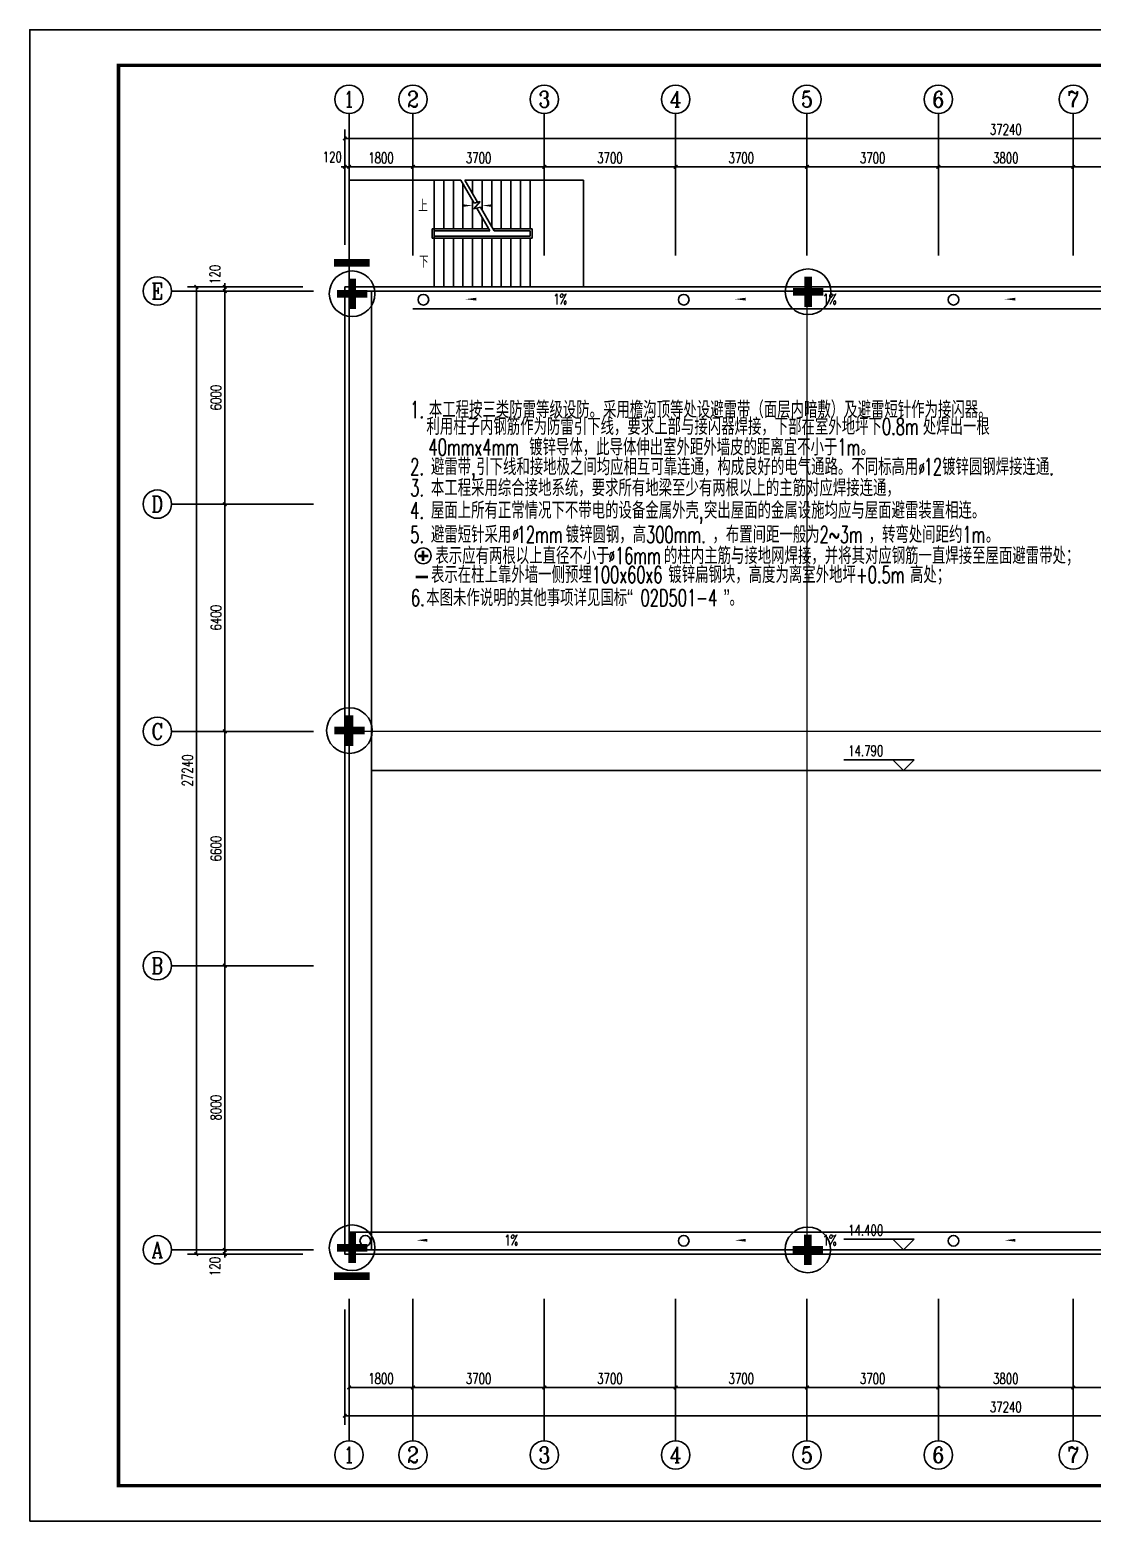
# Model space of a CAD drawing. Extents: x 343352 to 432452, y 769729 to 1078684.
# Drawn here: x 343352 to 373278, y 991835 to 1033835 of the extents above; entities that cross this region are included whole.
import ezdxf
from ezdxf.enums import TextEntityAlignment as Align

# ---------------------------------------------------------------- set-up
doc = ezdxf.new("R2010")
doc.units = 0
doc.header["$LTSCALE"] = 1000
doc.header["$MEASUREMENT"] = 0
for name, color, linetype in [('AXIS', 3, 'Continuous'), ('AXIS_TEXT', 7, 'Continuous'), ('DIM_ELEV', 3, 'Continuous'), ('DIM_SYMB', 3, 'Continuous'), ('PUB_TITLE', 4, 'Continuous'), ('STAIR', 2, 'Continuous'), ('TEL_TEXT', 7, 'Continuous'), ('WIRE-避雷', 4, 'Continuous'), ('防雷', 6, 'Lighting')]:
    doc.layers.add(name, color=color, linetype=linetype)
doc.styles.add('_TCH_AXIS', font='COMPLEX', dxfattribs={"bigfont": 'GBCBIG'})
doc.styles.add('_TCH_DIM', font='SIMPLEX', dxfattribs={"bigfont": 'GBCBIG'})
doc.styles.add('_TCH_DIM_T3', font='SIMPLEX', dxfattribs={"width": 0.705882, "bigfont": 'GBCBIG'})
doc.styles.add('COMPLEX', font='COMPLEX')
doc.styles.add('hztxt', font='SIMPLEX', dxfattribs={"width": 0.8, "height": 3.5, "bigfont": 'HZTXT'})
doc.styles.add('TG_LINETYPE', font='SIMPLEX', dxfattribs={"width": 0.8, "height": 3, "bigfont": 'HZTXT'})
doc.linetypes.add('Lighting', pattern='A,1,[136,sr.shx,S=0.1,R=0,X=-0.5,Y=0],0', length=1)
doc.linetypes.add('TG_EL', pattern='A,2,-0.78,["EL",TG_LINETYPE,S=0.1,R=0,X=-0.58,Y=-0.15],0', length=2.78)
doc.dimstyles.new('_TCH_ARCH&&100', dxfattribs={"dimtxt": 297.5, "dimasz": 100, "dimexe": 250, "dimexo": 300, "dimgap": 100, "dimtad": 1, "dimdec": 0, "dimzin": 0, "dimdsep": 46, "dimtxsty": '_TCH_DIM_T3', "dimblk": 'ARCHTICK', "dimcen": 0.09, "dimclrt": 7, "dimazin": 2, "dimtfac": 1, "dimtdec": 0, "dimtix": 1, "dimtmove": 2, "dimatfit": 3, "dimfxl": 0, "dimtolj": 1, "dimtzin": 0, "dimarcsym": 0})

# ---------------------------------------------------------------- blocks, each defined once
blk = doc.blocks.new('A$C66C73A9E')
at = {"layer": '防雷', "const_width": 100}
for points in [[(300, 500), (300, 100)], [(100, 300), (500, 300)]]:
    blk.add_lwpolyline(points, dxfattribs=at)
at = {"layer": '防雷', "linetype": 'Continuous'}
blk.add_circle((300, 300), 300, dxfattribs=at)
blk = doc.blocks.new('_ArchTick')
at = {"color": 0, "linetype": 'ByBlock', "const_width": 0.4}
blk.add_lwpolyline([(-0.5, -0.5), (0.5, 0.5)], dxfattribs=at)
blk = doc.blocks.new('*D102')
at = {"layer": 'AXIS', "color": 0, "lineweight": -2}
for p, q in [((351044, 999478), (348594, 999478)), ((351044, 999358), (348594, 999358)), ((348844, 999478), (348844, 999578)), ((348844, 999358), (348844, 999478)), ((348844, 999358), (348844, 999258))]:
    blk.add_line(p, q, dxfattribs=at)
at = {"layer": 'Defpoints', "color": 0}
for p in [(348844, 999478), (351344, 999478), (351344, 999358)]:
    blk.add_point(p, dxfattribs=at)
at = {"layer": 'AXIS', "color": 0, "lineweight": -2, "xscale": 100, "yscale": 100, "zscale": 100}
for p, rotation in [((348844, 999478), 270), ((348844, 999358), 90)]:
    blk.add_blockref('_ArchTick', p, dxfattribs=dict(at, rotation=rotation))
at = {"layer": 'AXIS', "color": 7, "insert": (348569, 999008), "char_height": 297.5, "attachment_point": 5, "rotation": 90, "style": '_TCH_DIM_T3'}
blk.add_mtext('\\A1;120', dxfattribs=at)
blk = doc.blocks.new('*D103')
at = {"layer": 'AXIS', "color": 0, "lineweight": -2}
for p, q in [((351044, 1007478), (348594, 1007478)), ((348844, 999478), (348844, 1007478)), ((351044, 999478), (348594, 999478))]:
    blk.add_line(p, q, dxfattribs=at)
at = {"layer": 'Defpoints', "color": 0}
for p in [(348844, 1007478), (351344, 1007478), (351344, 999478)]:
    blk.add_point(p, dxfattribs=at)
at = {"layer": 'AXIS', "color": 0, "lineweight": -2, "xscale": 100, "yscale": 100, "zscale": 100}
for p, rotation in [((348844, 1007478), 90), ((348844, 999478), 270)]:
    blk.add_blockref('_ArchTick', p, dxfattribs=dict(at, rotation=rotation))
at = {"layer": 'AXIS', "color": 7, "insert": (348596, 1003478), "char_height": 297.5, "attachment_point": 5, "rotation": 90, "style": '_TCH_DIM_T3'}
blk.add_mtext('\\A1;8000', dxfattribs=at)
blk = doc.blocks.new('*D104')
at = {"layer": 'AXIS', "color": 0, "lineweight": -2}
for p, q in [((351044, 1014078), (348594, 1014078)), ((348844, 1007478), (348844, 1014078)), ((351044, 1007478), (348594, 1007478))]:
    blk.add_line(p, q, dxfattribs=at)
at = {"layer": 'Defpoints', "color": 0}
for p in [(348844, 1014078), (351344, 1014078), (351344, 1007478)]:
    blk.add_point(p, dxfattribs=at)
at = {"layer": 'AXIS', "color": 0, "lineweight": -2, "xscale": 100, "yscale": 100, "zscale": 100}
for p, rotation in [((348844, 1014078), 90), ((348844, 1007478), 270)]:
    blk.add_blockref('_ArchTick', p, dxfattribs=dict(at, rotation=rotation))
at = {"layer": 'AXIS', "color": 7, "insert": (348596, 1010778), "char_height": 297.5, "attachment_point": 5, "rotation": 90, "style": '_TCH_DIM_T3'}
blk.add_mtext('\\A1;6600', dxfattribs=at)
blk = doc.blocks.new('*D105')
at = {"layer": 'AXIS', "color": 0, "lineweight": -2}
for p, q in [((351044, 1020478), (348594, 1020478)), ((348844, 1014078), (348844, 1020478)), ((351044, 1014078), (348594, 1014078))]:
    blk.add_line(p, q, dxfattribs=at)
at = {"layer": 'Defpoints', "color": 0}
for p in [(348844, 1020478), (351344, 1020478), (351344, 1014078)]:
    blk.add_point(p, dxfattribs=at)
at = {"layer": 'AXIS', "color": 0, "lineweight": -2, "xscale": 100, "yscale": 100, "zscale": 100}
for p, rotation in [((348844, 1020478), 90), ((348844, 1014078), 270)]:
    blk.add_blockref('_ArchTick', p, dxfattribs=dict(at, rotation=rotation))
at = {"layer": 'AXIS', "color": 7, "insert": (348596, 1017278), "char_height": 297.5, "attachment_point": 5, "rotation": 90, "style": '_TCH_DIM_T3'}
blk.add_mtext('\\A1;6400', dxfattribs=at)
blk = doc.blocks.new('*D106')
at = {"layer": 'AXIS', "color": 0, "lineweight": -2}
for p, q in [((351044, 1026478), (348594, 1026478)), ((348844, 1020478), (348844, 1026478)), ((351044, 1020478), (348594, 1020478))]:
    blk.add_line(p, q, dxfattribs=at)
at = {"layer": 'Defpoints', "color": 0}
for p in [(348844, 1026478), (351344, 1026478), (351344, 1020478)]:
    blk.add_point(p, dxfattribs=at)
at = {"layer": 'AXIS', "color": 0, "lineweight": -2, "xscale": 100, "yscale": 100, "zscale": 100}
for p, rotation in [((348844, 1026478), 90), ((348844, 1020478), 270)]:
    blk.add_blockref('_ArchTick', p, dxfattribs=dict(at, rotation=rotation))
at = {"layer": 'AXIS', "color": 7, "insert": (348596, 1023478), "char_height": 297.5, "attachment_point": 5, "rotation": 90, "style": '_TCH_DIM_T3'}
blk.add_mtext('\\A1;6000', dxfattribs=at)
blk = doc.blocks.new('*D107')
at = {"layer": 'AXIS', "color": 0, "lineweight": -2}
for p, q in [((351044, 1026598), (348594, 1026598)), ((348844, 1026598), (348844, 1026698)), ((348844, 1026478), (348844, 1026598)), ((351044, 1026478), (348594, 1026478)), ((348844, 1026478), (348844, 1026378))]:
    blk.add_line(p, q, dxfattribs=at)
at = {"layer": 'Defpoints', "color": 0}
for p in [(348844, 1026598), (351344, 1026598), (351344, 1026478)]:
    blk.add_point(p, dxfattribs=at)
at = {"layer": 'AXIS', "color": 0, "lineweight": -2, "xscale": 100, "yscale": 100, "zscale": 100}
for p, rotation in [((348844, 1026598), 270), ((348844, 1026478), 90)]:
    blk.add_blockref('_ArchTick', p, dxfattribs=dict(at, rotation=rotation))
at = {"layer": 'AXIS', "color": 7, "insert": (348569, 1026948), "char_height": 297.5, "attachment_point": 5, "rotation": 90, "style": '_TCH_DIM_T3'}
blk.add_mtext('\\A1;120', dxfattribs=at)
blk = doc.blocks.new('*D108')
at = {"layer": 'AXIS', "color": 0, "lineweight": -2}
for p, q in [((351044, 1026598), (347794, 1026598)), ((348044, 999358), (348044, 1026598)), ((351044, 999358), (347794, 999358))]:
    blk.add_line(p, q, dxfattribs=at)
at = {"layer": 'Defpoints', "color": 0}
for p in [(348044, 1026598), (351344, 1026598), (351344, 999358)]:
    blk.add_point(p, dxfattribs=at)
at = {"layer": 'AXIS', "color": 0, "lineweight": -2, "xscale": 100, "yscale": 100, "zscale": 100}
for p, rotation in [((348044, 1026598), 90), ((348044, 999358), 270)]:
    blk.add_blockref('_ArchTick', p, dxfattribs=dict(at, rotation=rotation))
at = {"layer": 'AXIS', "color": 7, "insert": (347796, 1012978), "char_height": 297.5, "attachment_point": 5, "rotation": 90, "style": '_TCH_DIM_T3'}
blk.add_mtext('\\A1;27240', dxfattribs=at)
blk = doc.blocks.new('*D109')
at = {"layer": 'AXIS', "color": 0, "lineweight": -2}
for p, q in [((352224, 1029978), (352124, 1029978)), ((352224, 1027778), (352224, 1030228)), ((352224, 1029978), (352344, 1029978)), ((352344, 1027778), (352344, 1030228)), ((352344, 1029978), (352444, 1029978))]:
    blk.add_line(p, q, dxfattribs=at)
at = {"layer": 'Defpoints', "color": 0}
for p in [(352344, 1029978), (352224, 1027478), (352344, 1027478)]:
    blk.add_point(p, dxfattribs=at)
at = {"layer": 'AXIS', "color": 0, "lineweight": -2, "xscale": 100, "yscale": 100, "zscale": 100}
blk.add_blockref('_ArchTick', (352224, 1029978), dxfattribs=at)
at = {"layer": 'AXIS', "color": 0, "lineweight": -2, "xscale": 100, "yscale": 100, "zscale": 100, "rotation": 180}
blk.add_blockref('_ArchTick', (352344, 1029978), dxfattribs=at)
at = {"layer": 'AXIS', "color": 7, "insert": (351874, 1030253), "char_height": 297.5, "attachment_point": 5, "style": '_TCH_DIM_T3'}
blk.add_mtext('\\A1;120', dxfattribs=at)
blk = doc.blocks.new('*D110')
at = {"layer": 'AXIS', "color": 0, "lineweight": -2}
for p, q in [((352344, 1027778), (352344, 1030228)), ((352344, 1029978), (354144, 1029978)), ((354144, 1027778), (354144, 1030228))]:
    blk.add_line(p, q, dxfattribs=at)
at = {"layer": 'Defpoints', "color": 0}
for p in [(354144, 1029978), (352344, 1027478), (354144, 1027478)]:
    blk.add_point(p, dxfattribs=at)
at = {"layer": 'AXIS', "color": 0, "lineweight": -2, "xscale": 100, "yscale": 100, "zscale": 100, "rotation": 180}
blk.add_blockref('_ArchTick', (352344, 1029978), dxfattribs=at)
at = {"layer": 'AXIS', "color": 0, "lineweight": -2, "xscale": 100, "yscale": 100, "zscale": 100}
blk.add_blockref('_ArchTick', (354144, 1029978), dxfattribs=at)
at = {"layer": 'AXIS', "color": 7, "insert": (353244, 1030227), "char_height": 297.5, "attachment_point": 5, "style": '_TCH_DIM_T3'}
blk.add_mtext('\\A1;1800', dxfattribs=at)
blk = doc.blocks.new('*D111')
at = {"layer": 'AXIS', "color": 0, "lineweight": -2}
for p, q in [((354144, 1027778), (354144, 1030228)), ((354144, 1029978), (357844, 1029978)), ((357844, 1027778), (357844, 1030228))]:
    blk.add_line(p, q, dxfattribs=at)
at = {"layer": 'Defpoints', "color": 0}
for p in [(357844, 1029978), (354144, 1027478), (357844, 1027478)]:
    blk.add_point(p, dxfattribs=at)
at = {"layer": 'AXIS', "color": 0, "lineweight": -2, "xscale": 100, "yscale": 100, "zscale": 100, "rotation": 180}
blk.add_blockref('_ArchTick', (354144, 1029978), dxfattribs=at)
at = {"layer": 'AXIS', "color": 0, "lineweight": -2, "xscale": 100, "yscale": 100, "zscale": 100}
blk.add_blockref('_ArchTick', (357844, 1029978), dxfattribs=at)
at = {"layer": 'AXIS', "color": 7, "insert": (355994, 1030227), "char_height": 297.5, "attachment_point": 5, "style": '_TCH_DIM_T3'}
blk.add_mtext('\\A1;3700', dxfattribs=at)
blk = doc.blocks.new('*D112')
at = {"layer": 'AXIS', "color": 0, "lineweight": -2}
for p, q in [((357844, 1027778), (357844, 1030228)), ((357844, 1029978), (361544, 1029978)), ((361544, 1027778), (361544, 1030228))]:
    blk.add_line(p, q, dxfattribs=at)
at = {"layer": 'Defpoints', "color": 0}
for p in [(361544, 1029978), (357844, 1027478), (361544, 1027478)]:
    blk.add_point(p, dxfattribs=at)
at = {"layer": 'AXIS', "color": 0, "lineweight": -2, "xscale": 100, "yscale": 100, "zscale": 100, "rotation": 180}
blk.add_blockref('_ArchTick', (357844, 1029978), dxfattribs=at)
at = {"layer": 'AXIS', "color": 0, "lineweight": -2, "xscale": 100, "yscale": 100, "zscale": 100}
blk.add_blockref('_ArchTick', (361544, 1029978), dxfattribs=at)
at = {"layer": 'AXIS', "color": 7, "insert": (359694, 1030227), "char_height": 297.5, "attachment_point": 5, "style": '_TCH_DIM_T3'}
blk.add_mtext('\\A1;3700', dxfattribs=at)
blk = doc.blocks.new('*D113')
at = {"layer": 'AXIS', "color": 0, "lineweight": -2}
for p, q in [((361544, 1027778), (361544, 1030228)), ((361544, 1029978), (365244, 1029978)), ((365244, 1027778), (365244, 1030228))]:
    blk.add_line(p, q, dxfattribs=at)
at = {"layer": 'Defpoints', "color": 0}
for p in [(365244, 1029978), (361544, 1027478), (365244, 1027478)]:
    blk.add_point(p, dxfattribs=at)
at = {"layer": 'AXIS', "color": 0, "lineweight": -2, "xscale": 100, "yscale": 100, "zscale": 100, "rotation": 180}
blk.add_blockref('_ArchTick', (361544, 1029978), dxfattribs=at)
at = {"layer": 'AXIS', "color": 0, "lineweight": -2, "xscale": 100, "yscale": 100, "zscale": 100}
blk.add_blockref('_ArchTick', (365244, 1029978), dxfattribs=at)
at = {"layer": 'AXIS', "color": 7, "insert": (363394, 1030227), "char_height": 297.5, "attachment_point": 5, "style": '_TCH_DIM_T3'}
blk.add_mtext('\\A1;3700', dxfattribs=at)
blk = doc.blocks.new('*D114')
at = {"layer": 'AXIS', "color": 0, "lineweight": -2}
for p, q in [((365244, 1027778), (365244, 1030228)), ((365244, 1029978), (368944, 1029978)), ((368944, 1027778), (368944, 1030228))]:
    blk.add_line(p, q, dxfattribs=at)
at = {"layer": 'Defpoints', "color": 0}
for p in [(368944, 1029978), (365244, 1027478), (368944, 1027478)]:
    blk.add_point(p, dxfattribs=at)
at = {"layer": 'AXIS', "color": 0, "lineweight": -2, "xscale": 100, "yscale": 100, "zscale": 100, "rotation": 180}
blk.add_blockref('_ArchTick', (365244, 1029978), dxfattribs=at)
at = {"layer": 'AXIS', "color": 0, "lineweight": -2, "xscale": 100, "yscale": 100, "zscale": 100}
blk.add_blockref('_ArchTick', (368944, 1029978), dxfattribs=at)
at = {"layer": 'AXIS', "color": 7, "insert": (367094, 1030227), "char_height": 297.5, "attachment_point": 5, "style": '_TCH_DIM_T3'}
blk.add_mtext('\\A1;3700', dxfattribs=at)
blk = doc.blocks.new('*D115')
at = {"layer": 'AXIS', "color": 0, "lineweight": -2}
for p, q in [((368944, 1027778), (368944, 1030228)), ((368944, 1029978), (372744, 1029978)), ((372744, 1027778), (372744, 1030228))]:
    blk.add_line(p, q, dxfattribs=at)
at = {"layer": 'Defpoints', "color": 0}
for p in [(372744, 1029978), (368944, 1027478), (372744, 1027478)]:
    blk.add_point(p, dxfattribs=at)
at = {"layer": 'AXIS', "color": 0, "lineweight": -2, "xscale": 100, "yscale": 100, "zscale": 100, "rotation": 180}
blk.add_blockref('_ArchTick', (368944, 1029978), dxfattribs=at)
at = {"layer": 'AXIS', "color": 0, "lineweight": -2, "xscale": 100, "yscale": 100, "zscale": 100}
blk.add_blockref('_ArchTick', (372744, 1029978), dxfattribs=at)
at = {"layer": 'AXIS', "color": 7, "insert": (370844, 1030227), "char_height": 297.5, "attachment_point": 5, "style": '_TCH_DIM_T3'}
blk.add_mtext('\\A1;3800', dxfattribs=at)
blk = doc.blocks.new('*D116')
at = {"layer": 'AXIS', "color": 0, "lineweight": -2}
for p, q in [((372744, 1027778), (372744, 1030228)), ((372744, 1029978), (376444, 1029978)), ((376444, 1027778), (376444, 1030228))]:
    blk.add_line(p, q, dxfattribs=at)
at = {"layer": 'Defpoints', "color": 0}
for p in [(376444, 1029978), (372744, 1027478), (376444, 1027478)]:
    blk.add_point(p, dxfattribs=at)
at = {"layer": 'AXIS', "color": 0, "lineweight": -2, "xscale": 100, "yscale": 100, "zscale": 100, "rotation": 180}
blk.add_blockref('_ArchTick', (372744, 1029978), dxfattribs=at)
at = {"layer": 'AXIS', "color": 0, "lineweight": -2, "xscale": 100, "yscale": 100, "zscale": 100}
blk.add_blockref('_ArchTick', (376444, 1029978), dxfattribs=at)
at = {"layer": 'AXIS', "color": 7, "insert": (374594, 1030227), "char_height": 297.5, "attachment_point": 5, "style": '_TCH_DIM_T3'}
blk.add_mtext('\\A1;3700', dxfattribs=at)
blk = doc.blocks.new('*D122')
at = {"layer": 'AXIS', "color": 0, "lineweight": -2}
for p, q in [((352224, 1027778), (352224, 1031028)), ((352224, 1030778), (389464, 1030778)), ((389464, 1027778), (389464, 1031028))]:
    blk.add_line(p, q, dxfattribs=at)
at = {"layer": 'Defpoints', "color": 0}
for p in [(389464, 1030778), (352224, 1027478), (389464, 1027478)]:
    blk.add_point(p, dxfattribs=at)
at = {"layer": 'AXIS', "color": 0, "lineweight": -2, "xscale": 100, "yscale": 100, "zscale": 100, "rotation": 180}
blk.add_blockref('_ArchTick', (352224, 1030778), dxfattribs=at)
at = {"layer": 'AXIS', "color": 0, "lineweight": -2, "xscale": 100, "yscale": 100, "zscale": 100}
blk.add_blockref('_ArchTick', (389464, 1030778), dxfattribs=at)
at = {"layer": 'AXIS', "color": 7, "insert": (370844, 1031027), "char_height": 297.5, "attachment_point": 5, "style": '_TCH_DIM_T3'}
blk.add_mtext('\\A1;37240', dxfattribs=at)
blk = doc.blocks.new('*D123')
at = {"layer": 'AXIS', "color": 0, "lineweight": -2}
for p, q in [((352344, 997801), (352344, 995351)), ((354144, 997801), (354144, 995351)), ((352344, 995601), (354144, 995601))]:
    blk.add_line(p, q, dxfattribs=at)
at = {"layer": 'Defpoints', "color": 0}
for p in [(352344, 998101), (354144, 998101), (354144, 995601)]:
    blk.add_point(p, dxfattribs=at)
at = {"layer": 'AXIS', "color": 0, "lineweight": -2, "xscale": 100, "yscale": 100, "zscale": 100, "rotation": 180}
blk.add_blockref('_ArchTick', (352344, 995601), dxfattribs=at)
at = {"layer": 'AXIS', "color": 0, "lineweight": -2, "xscale": 100, "yscale": 100, "zscale": 100}
blk.add_blockref('_ArchTick', (354144, 995601), dxfattribs=at)
at = {"layer": 'AXIS', "color": 7, "insert": (353244, 995850), "char_height": 297.5, "attachment_point": 5, "style": '_TCH_DIM_T3'}
blk.add_mtext('\\A1;1800', dxfattribs=at)
blk = doc.blocks.new('*D124')
at = {"layer": 'AXIS', "color": 0, "lineweight": -2}
for p, q in [((354144, 997801), (354144, 995351)), ((357844, 997801), (357844, 995351)), ((354144, 995601), (357844, 995601))]:
    blk.add_line(p, q, dxfattribs=at)
at = {"layer": 'Defpoints', "color": 0}
for p in [(354144, 998101), (357844, 998101), (357844, 995601)]:
    blk.add_point(p, dxfattribs=at)
at = {"layer": 'AXIS', "color": 0, "lineweight": -2, "xscale": 100, "yscale": 100, "zscale": 100, "rotation": 180}
blk.add_blockref('_ArchTick', (354144, 995601), dxfattribs=at)
at = {"layer": 'AXIS', "color": 0, "lineweight": -2, "xscale": 100, "yscale": 100, "zscale": 100}
blk.add_blockref('_ArchTick', (357844, 995601), dxfattribs=at)
at = {"layer": 'AXIS', "color": 7, "insert": (355994, 995850), "char_height": 297.5, "attachment_point": 5, "style": '_TCH_DIM_T3'}
blk.add_mtext('\\A1;3700', dxfattribs=at)
blk = doc.blocks.new('*D125')
at = {"layer": 'AXIS', "color": 0, "lineweight": -2}
for p, q in [((357844, 997801), (357844, 995351)), ((361544, 997801), (361544, 995351)), ((357844, 995601), (361544, 995601))]:
    blk.add_line(p, q, dxfattribs=at)
at = {"layer": 'Defpoints', "color": 0}
for p in [(357844, 998101), (361544, 998101), (361544, 995601)]:
    blk.add_point(p, dxfattribs=at)
at = {"layer": 'AXIS', "color": 0, "lineweight": -2, "xscale": 100, "yscale": 100, "zscale": 100, "rotation": 180}
blk.add_blockref('_ArchTick', (357844, 995601), dxfattribs=at)
at = {"layer": 'AXIS', "color": 0, "lineweight": -2, "xscale": 100, "yscale": 100, "zscale": 100}
blk.add_blockref('_ArchTick', (361544, 995601), dxfattribs=at)
at = {"layer": 'AXIS', "color": 7, "insert": (359694, 995850), "char_height": 297.5, "attachment_point": 5, "style": '_TCH_DIM_T3'}
blk.add_mtext('\\A1;3700', dxfattribs=at)
blk = doc.blocks.new('*D126')
at = {"layer": 'AXIS', "color": 0, "lineweight": -2}
for p, q in [((361544, 997801), (361544, 995351)), ((365244, 997801), (365244, 995351)), ((361544, 995601), (365244, 995601))]:
    blk.add_line(p, q, dxfattribs=at)
at = {"layer": 'Defpoints', "color": 0}
for p in [(361544, 998101), (365244, 998101), (365244, 995601)]:
    blk.add_point(p, dxfattribs=at)
at = {"layer": 'AXIS', "color": 0, "lineweight": -2, "xscale": 100, "yscale": 100, "zscale": 100, "rotation": 180}
blk.add_blockref('_ArchTick', (361544, 995601), dxfattribs=at)
at = {"layer": 'AXIS', "color": 0, "lineweight": -2, "xscale": 100, "yscale": 100, "zscale": 100}
blk.add_blockref('_ArchTick', (365244, 995601), dxfattribs=at)
at = {"layer": 'AXIS', "color": 7, "insert": (363394, 995850), "char_height": 297.5, "attachment_point": 5, "style": '_TCH_DIM_T3'}
blk.add_mtext('\\A1;3700', dxfattribs=at)
blk = doc.blocks.new('*D127')
at = {"layer": 'AXIS', "color": 0, "lineweight": -2}
for p, q in [((365244, 997801), (365244, 995351)), ((368944, 997801), (368944, 995351)), ((365244, 995601), (368944, 995601))]:
    blk.add_line(p, q, dxfattribs=at)
at = {"layer": 'Defpoints', "color": 0}
for p in [(365244, 998101), (368944, 998101), (368944, 995601)]:
    blk.add_point(p, dxfattribs=at)
at = {"layer": 'AXIS', "color": 0, "lineweight": -2, "xscale": 100, "yscale": 100, "zscale": 100, "rotation": 180}
blk.add_blockref('_ArchTick', (365244, 995601), dxfattribs=at)
at = {"layer": 'AXIS', "color": 0, "lineweight": -2, "xscale": 100, "yscale": 100, "zscale": 100}
blk.add_blockref('_ArchTick', (368944, 995601), dxfattribs=at)
at = {"layer": 'AXIS', "color": 7, "insert": (367094, 995850), "char_height": 297.5, "attachment_point": 5, "style": '_TCH_DIM_T3'}
blk.add_mtext('\\A1;3700', dxfattribs=at)
blk = doc.blocks.new('*D128')
at = {"layer": 'AXIS', "color": 0, "lineweight": -2}
for p, q in [((368944, 997801), (368944, 995351)), ((372744, 997801), (372744, 995351)), ((368944, 995601), (372744, 995601))]:
    blk.add_line(p, q, dxfattribs=at)
at = {"layer": 'Defpoints', "color": 0}
for p in [(368944, 998101), (372744, 998101), (372744, 995601)]:
    blk.add_point(p, dxfattribs=at)
at = {"layer": 'AXIS', "color": 0, "lineweight": -2, "xscale": 100, "yscale": 100, "zscale": 100, "rotation": 180}
blk.add_blockref('_ArchTick', (368944, 995601), dxfattribs=at)
at = {"layer": 'AXIS', "color": 0, "lineweight": -2, "xscale": 100, "yscale": 100, "zscale": 100}
blk.add_blockref('_ArchTick', (372744, 995601), dxfattribs=at)
at = {"layer": 'AXIS', "color": 7, "insert": (370844, 995850), "char_height": 297.5, "attachment_point": 5, "style": '_TCH_DIM_T3'}
blk.add_mtext('\\A1;3800', dxfattribs=at)
blk = doc.blocks.new('*D129')
at = {"layer": 'AXIS', "color": 0, "lineweight": -2}
for p, q in [((372744, 997801), (372744, 995351)), ((376444, 997801), (376444, 995351)), ((372744, 995601), (376444, 995601))]:
    blk.add_line(p, q, dxfattribs=at)
at = {"layer": 'Defpoints', "color": 0}
for p in [(372744, 998101), (376444, 998101), (376444, 995601)]:
    blk.add_point(p, dxfattribs=at)
at = {"layer": 'AXIS', "color": 0, "lineweight": -2, "xscale": 100, "yscale": 100, "zscale": 100, "rotation": 180}
blk.add_blockref('_ArchTick', (372744, 995601), dxfattribs=at)
at = {"layer": 'AXIS', "color": 0, "lineweight": -2, "xscale": 100, "yscale": 100, "zscale": 100}
blk.add_blockref('_ArchTick', (376444, 995601), dxfattribs=at)
at = {"layer": 'AXIS', "color": 7, "insert": (374594, 995850), "char_height": 297.5, "attachment_point": 5, "style": '_TCH_DIM_T3'}
blk.add_mtext('\\A1;3700', dxfattribs=at)
blk = doc.blocks.new('*D135')
at = {"layer": 'AXIS', "color": 0, "lineweight": -2}
for p, q in [((352224, 997801), (352224, 994551)), ((389464, 997801), (389464, 994551)), ((352224, 994801), (389464, 994801))]:
    blk.add_line(p, q, dxfattribs=at)
at = {"layer": 'Defpoints', "color": 0}
for p in [(352224, 998101), (389464, 998101), (389464, 994801)]:
    blk.add_point(p, dxfattribs=at)
at = {"layer": 'AXIS', "color": 0, "lineweight": -2, "xscale": 100, "yscale": 100, "zscale": 100, "rotation": 180}
blk.add_blockref('_ArchTick', (352224, 994801), dxfattribs=at)
at = {"layer": 'AXIS', "color": 0, "lineweight": -2, "xscale": 100, "yscale": 100, "zscale": 100}
blk.add_blockref('_ArchTick', (389464, 994801), dxfattribs=at)
at = {"layer": 'AXIS', "color": 7, "insert": (370844, 995050), "char_height": 297.5, "attachment_point": 5, "style": '_TCH_DIM_T3'}
blk.add_mtext('\\A1;37240', dxfattribs=at)
blk = doc.blocks.new('_AXISO')
blk.add_circle((0, 0), 0.5)
at = {"layer": 'AXIS_TEXT', "style": 'COMPLEX', "width": 1.041667}
blk.add_attdef('A', text='', height=0.56, dxfattribs=at).set_placement((-0.25, -0.28), (0.25, -0.28), align=Align.FIT)

msp = doc.modelspace()

# ---------------------------------------------------------------- linework, layer by layer
for p, q in [((357614.3, 1026598.3), (359114.3, 1026598.3)), ((352977, 1026478.3), (352977, 999478.3)), ((354144.3, 1026478.3), (389344.3, 1026478.3)), ((354144.3, 1025978.3), (389344.3, 1025978.3)), ((352977, 1012978.3), (380024.3, 1012978.3)), ((352344.3, 999978.3), (381824.3, 999978.3))]:
    msp.add_line(p, q)
for points in [[(352344.3, 1026598.3), (352344.3, 1029598.3), (354744.3, 1029598.3), (354744.3, 1026598.3)], [(352224.3, 1026598.3), (389464.3, 1026598.3), (389464.3, 999358.3), (352224.3, 999358.3)], [(352344.3, 1026478.3), (389344.3, 1026478.3), (389344.3, 999478.3), (352344.3, 999478.3)]]:
    msp.add_lwpolyline(points, close=True)
msp.add_lwpolyline([(352344.3, 1026478.3), (352344.3, 1007358.3)])
for centre in [(354437.8, 1026234.3), (361772.5, 1026234.3), (369371.3, 1026234.3), (352802.3, 999730.7), (361772.5, 999730.7), (369371.3, 999730.7)]:
    msp.add_circle(centre, 150)
at = {"layer": 'AXIS'}
for p, q in [((352344.3, 1027478.3), (352344.3, 1031478.3)), ((354144.3, 1027478.3), (354144.3, 1031478.3)), ((357844.3, 1027478.3), (357844.3, 1031478.3)), ((361544.3, 1027478.3), (361544.3, 1031478.3)), ((365244.3, 1027478.3), (365244.3, 1031478.3)), ((368944.3, 1027478.3), (368944.3, 1031478.3)), ((372744.3, 1027478.3), (372744.3, 1031478.3)), ((351344.3, 1026478.3), (347344.3, 1026478.3)), ((351344.3, 1020478.3), (347344.3, 1020478.3)), ((351344.3, 1014078.3), (347344.3, 1014078.3)), ((351344.3, 1007478.3), (347344.3, 1007478.3)), ((351344.3, 999478.3), (347344.3, 999478.3)), ((352344.3, 998100.8), (352344.3, 994100.8)), ((354144.3, 998100.8), (354144.3, 994100.8)), ((357844.3, 998100.8), (357844.3, 994100.8)), ((361544.3, 998100.8), (361544.3, 994100.8)), ((365244.3, 998100.8), (365244.3, 994100.8)), ((368944.3, 998100.8), (368944.3, 994100.8)), ((372744.3, 998100.8), (372744.3, 994100.8))]:
    msp.add_line(p, q, dxfattribs=at)
at = {"layer": 'DIM_ELEV'}
for p, q in [((368262.5, 1013278.3), (366283.5, 1013278.3)), ((367962.5, 1012978.3), (367662.5, 1013278.3)), ((367962.5, 1012978.3), (368262.5, 1013278.3)), ((369462.5, 1012978.3), (367662.5, 1012978.3)), ((368262.5, 999778.3), (366283.5, 999778.3)), ((367962.5, 999478.3), (367662.5, 999778.3)), ((367962.5, 999478.3), (368262.5, 999778.3)), ((369462.5, 999478.3), (367662.5, 999478.3))]:
    msp.add_line(p, q, dxfattribs=at)
at = {"layer": 'DIM_SYMB'}
for points in [[(354609.3, 1028885.8, 0, 0, 0), (355824.3, 1028885.8, 0, 80, 0), (355524.3, 1028885.8, 0, 0, 0)], [(354609.3, 1027310.8, 0, 0, 0), (358194.3, 1027310.8, 0, 0, 0), (358194.3, 1028885.8, 0, 0, 0), (356094.3, 1028885.8, 0, 80, 0), (356394.3, 1028885.8, 0, 0, 0)], [(357990, 1026250, 0, 0, 0), (355627.5, 1026250, 0, 80, 0), (355927.5, 1026250, 0, 0, 0)], [(365579.3, 1026250, 0, 0, 0), (363216.8, 1026250, 0, 80, 0), (363516.8, 1026250, 0, 0, 0)], [(373178.1, 1026250, 0, 0, 0), (370815.6, 1026250, 0, 80, 0), (371115.6, 1026250, 0, 0, 0)], [(356609.2, 999746.4, 0, 0, 0), (354246.7, 999746.4, 0, 80, 0), (354546.7, 999746.4, 0, 0, 0)], [(365579.3, 999746.4, 0, 0, 0), (363216.8, 999746.4, 0, 80, 0), (363516.8, 999746.4, 0, 0, 0)], [(373178.1, 999746.4, 0, 0, 0), (370815.6, 999746.4, 0, 80, 0), (371115.6, 999746.4, 0, 0, 0)]]:
    msp.add_lwpolyline(points, format="xyseb", dxfattribs=at)
at = {"layer": 'PUB_TITLE'}
msp.add_lwpolyline([(343352.5, 991835.2), (402752.5, 991835.2), (402752.5, 1033835.2), (343352.5, 1033835.2)], close=True, dxfattribs=at)
at = {"layer": 'PUB_TITLE', "const_width": 100}
msp.add_lwpolyline([(345852.5, 992835.2), (401752.5, 992835.2), (401752.5, 1032835.2), (345852.5, 1032835.2)], close=True, dxfattribs=at)
at = {"layer": 'STAIR'}
for p, q in [((354744.3, 1029598.3), (355490.3, 1029598.3)), ((354744.3, 1029598.3), (354744.3, 1028233.3)), ((355014.3, 1029598.3), (355014.3, 1028233.3)), ((355284.3, 1029598.3), (355284.3, 1028233.3)), ((355490.3, 1029598.3), (355864.4, 1028950.2)), ((355554.3, 1029487.3), (355554.3, 1028233.3)), ((355605.7, 1029598.3), (357444.3, 1029598.3)), ((355605.7, 1029598.3), (355964.4, 1028977)), ((355824.3, 1029598.3), (355824.3, 1029219.6)), ((356094.3, 1029598.3), (356094.3, 1028751.9)), ((356364.3, 1029598.3), (356364.3, 1028284.3)), ((356634.3, 1029598.3), (356634.3, 1028233.3)), ((356904.3, 1029598.3), (356904.3, 1028233.3)), ((357174.3, 1029598.3), (357174.3, 1028233.3)), ((357444.3, 1029598.3), (357444.3, 1028233.3)), ((358944.3, 1029598.3), (357444.3, 1029598.3)), ((357444.3, 1029598.3), (357444.3, 1028233.3)), ((358944.3, 1026598.3), (358944.3, 1029598.3)), ((355824.3, 1029019.6), (355824.3, 1028233.3)), ((356036.8, 1028996.4), (355863.9, 1028790.3)), ((355863.9, 1028790.3), (356044.3, 1028838.6)), ((355864.4, 1028950.2), (356036.8, 1028996.4)), ((355944.3, 1028811.9), (356313, 1028173.3)), ((356044.3, 1028838.6), (356428.4, 1028173.3)), ((354684.3, 1027963.3), (354684.3, 1028233.3)), ((354684.3, 1028233.3), (356278.3, 1028233.3)), ((354744.3, 1028173.3), (356313, 1028173.3)), ((354744.3, 1028023.3), (354744.3, 1028173.3)), ((354744.3, 1028173.3), (356313, 1028173.3)), ((354744.3, 1028173.3), (354744.3, 1028023.3)), ((356094.3, 1028551.9), (356094.3, 1028233.3)), ((356393.8, 1028233.3), (357504.3, 1028233.3)), ((356428.4, 1028173.3), (357444.3, 1028173.3)), ((356428.4, 1028173.3), (357444.3, 1028173.3)), ((357444.3, 1028173.3), (357444.3, 1028023.3)), ((357444.3, 1028173.3), (357444.3, 1028023.3)), ((357504.3, 1028233.3), (357504.3, 1027963.3)), ((357504.3, 1027963.3), (354684.3, 1027963.3)), ((357444.3, 1028023.3), (354744.3, 1028023.3)), ((357444.3, 1028023.3), (354744.3, 1028023.3)), ((354744.3, 1026598.3), (354744.3, 1027963.3)), ((355014.3, 1026598.3), (355014.3, 1027963.3)), ((355284.3, 1026598.3), (355284.3, 1027963.3)), ((355554.3, 1026598.3), (355554.3, 1027963.3)), ((355824.3, 1026598.3), (355824.3, 1027963.3)), ((356094.3, 1026598.3), (356094.3, 1027963.3)), ((356364.3, 1026598.3), (356364.3, 1027963.3)), ((356634.3, 1026598.3), (356634.3, 1027963.3)), ((356904.3, 1026598.3), (356904.3, 1027963.3)), ((357174.3, 1026598.3), (357174.3, 1027963.3)), ((357444.3, 1026598.3), (357444.3, 1027963.3)), ((357444.3, 1027963.3), (357444.3, 1026598.3)), ((357444.3, 1026598.3), (354744.3, 1026598.3)), ((357444.3, 1026598.3), (358944.3, 1026598.3))]:
    msp.add_line(p, q, dxfattribs=at)
at = {"layer": 'WIRE-避雷', "linetype": 'TG_EL', "const_width": 35}
for points in [[(381824.3, 999478.3), (352344.3, 999478.3), (352344.3, 1026478.3), (389344.3, 1026478.3), (389344.3, 1003298.3)], [(365244.3, 1026478.3), (365244.3, 999478.3)], [(352344.3, 1014078.3), (380024.3, 1014078.3)]]:
    msp.add_lwpolyline(points, dxfattribs=at)
at = {"layer": '防雷', "elevation": 0, "flags": 128}
for points, const_width in [([(351920.8, 1027273.2), (352922, 1027273.2)], 214.2), ([(354223.8, 1018429.5), (354569.8, 1018429.5)], 74), ([(351920, 998735.9), (352921.2, 998735.9)], 214.2)]:
    msp.add_lwpolyline(points, dxfattribs=dict(at, const_width=const_width))

# ---------------------------------------------------------------- block references
at = {"layer": 'AXIS'}
ref = msp.add_blockref('_AXISO', (352344.3, 1031878.3), dxfattribs=dict(at, xscale=800, yscale=800, zscale=800))
ref.add_attrib('A', '1', dxfattribs={"layer": 'AXIS_TEXT', "height": 450.2, "style": '_TCH_AXIS', "width": 1.726397}).set_placement((352177.8, 1031653.2), (352510.9, 1031653.2), align=Align.FIT)
ref = msp.add_blockref('_AXISO', (354144.3, 1031878.3), dxfattribs=dict(at, xscale=800, yscale=800, zscale=800))
ref.add_attrib('A', '2', dxfattribs={"layer": 'AXIS_TEXT', "height": 450.2, "style": '_TCH_AXIS', "width": 1.109827}).set_placement((353977.8, 1031653.2), (354310.9, 1031653.2), align=Align.FIT)
ref = msp.add_blockref('_AXISO', (357844.3, 1031878.3), dxfattribs=dict(at, xscale=800, yscale=800, zscale=800))
ref.add_attrib('A', '3', dxfattribs={"layer": 'AXIS_TEXT', "height": 452, "style": '_TCH_AXIS', "width": 1.097143}).set_placement((357679, 1031652.3), (358009.7, 1031652.3), align=Align.FIT)
ref = msp.add_blockref('_AXISO', (361544.3, 1031878.3), dxfattribs=dict(at, xscale=800, yscale=800, zscale=800))
ref.add_attrib('A', '4', dxfattribs={"layer": 'AXIS_TEXT', "height": 450.2, "style": '_TCH_AXIS', "width": 0.971098}).set_placement((361377.8, 1031653.2), (361710.9, 1031653.2), align=Align.FIT)
ref = msp.add_blockref('_AXISO', (365244.3, 1031878.3), dxfattribs=dict(at, xscale=800, yscale=800, zscale=800))
ref.add_attrib('A', '5', dxfattribs={"layer": 'AXIS_TEXT', "height": 450.2, "style": '_TCH_AXIS', "width": 1.109827}).set_placement((365077.8, 1031653.2), (365410.9, 1031653.2), align=Align.FIT)
ref = msp.add_blockref('_AXISO', (368944.3, 1031878.3), dxfattribs=dict(at, xscale=800, yscale=800, zscale=800))
ref.add_attrib('A', '6', dxfattribs={"layer": 'AXIS_TEXT', "height": 452, "style": '_TCH_AXIS', "width": 1.097143}).set_placement((368779, 1031652.3), (369109.7, 1031652.3), align=Align.FIT)
ref = msp.add_blockref('_AXISO', (372744.3, 1031878.3), dxfattribs=dict(at, xscale=800, yscale=800, zscale=800))
ref.add_attrib('A', '7', dxfattribs={"layer": 'AXIS_TEXT', "height": 450.2, "style": '_TCH_AXIS', "width": 1.109827}).set_placement((372577.8, 1031653.2), (372910.9, 1031653.2), align=Align.FIT)
ref = msp.add_blockref('_AXISO', (346944.3, 1026478.3), dxfattribs=dict(at, xscale=800, yscale=800, zscale=800))
ref.add_attrib('A', 'E', dxfattribs={"layer": 'AXIS_TEXT', "height": 448.3, "style": '_TCH_AXIS', "width": 0.982456}).set_placement((346776.6, 1026254.1), (347112.1, 1026254.1), align=Align.FIT)
ref = msp.add_blockref('_AXISO', (346944.3, 1020478.3), dxfattribs=dict(at, xscale=800, yscale=800, zscale=800))
ref.add_attrib('A', 'D', dxfattribs={"layer": 'AXIS_TEXT', "height": 448.3, "style": '_TCH_AXIS', "width": 0.924665}).set_placement((346776.6, 1020254.1), (347112.1, 1020254.1), align=Align.FIT)
ref = msp.add_blockref('_AXISO', (346944.3, 1014078.3), dxfattribs=dict(at, xscale=800, yscale=800, zscale=800))
ref.add_attrib('A', 'C', dxfattribs={"layer": 'AXIS_TEXT', "height": 452, "style": '_TCH_AXIS', "width": 1.024}).set_placement((346779, 1013852.3), (347109.7, 1013852.3), align=Align.FIT)
ref = msp.add_blockref('_AXISO', (346944.3, 1007478.3), dxfattribs=dict(at, xscale=800, yscale=800, zscale=800))
ref.add_attrib('A', 'B', dxfattribs={"layer": 'AXIS_TEXT', "height": 448.3, "style": '_TCH_AXIS', "width": 0.924665}).set_placement((346776.6, 1007254.1), (347112.1, 1007254.1), align=Align.FIT)
ref = msp.add_blockref('_AXISO', (346944.3, 999478.3), dxfattribs=dict(at, xscale=800, yscale=800, zscale=800))
ref.add_attrib('A', 'A', dxfattribs={"layer": 'AXIS_TEXT', "height": 452.9, "style": '_TCH_AXIS', "width": 0.848485}).set_placement((346779.7, 999251.8), (347109, 999251.8), align=Align.FIT)
ref = msp.add_blockref('_AXISO', (352344.3, 993700.8), dxfattribs=dict(at, xscale=800, yscale=800, zscale=800))
ref.add_attrib('A', '1', dxfattribs={"layer": 'AXIS_TEXT', "height": 450.2, "style": '_TCH_AXIS', "width": 1.726397}).set_placement((352177.8, 993475.7), (352510.9, 993475.7), align=Align.FIT)
ref = msp.add_blockref('_AXISO', (354144.3, 993700.8), dxfattribs=dict(at, xscale=800, yscale=800, zscale=800))
ref.add_attrib('A', '2', dxfattribs={"layer": 'AXIS_TEXT', "height": 450.2, "style": '_TCH_AXIS', "width": 1.109827}).set_placement((353977.8, 993475.7), (354310.9, 993475.7), align=Align.FIT)
ref = msp.add_blockref('_AXISO', (357844.3, 993700.8), dxfattribs=dict(at, xscale=800, yscale=800, zscale=800))
ref.add_attrib('A', '3', dxfattribs={"layer": 'AXIS_TEXT', "height": 452, "style": '_TCH_AXIS', "width": 1.097143}).set_placement((357679, 993474.8), (358009.7, 993474.8), align=Align.FIT)
ref = msp.add_blockref('_AXISO', (361544.3, 993700.8), dxfattribs=dict(at, xscale=800, yscale=800, zscale=800))
ref.add_attrib('A', '4', dxfattribs={"layer": 'AXIS_TEXT', "height": 450.2, "style": '_TCH_AXIS', "width": 0.971098}).set_placement((361377.8, 993475.7), (361710.9, 993475.7), align=Align.FIT)
ref = msp.add_blockref('_AXISO', (365244.3, 993700.8), dxfattribs=dict(at, xscale=800, yscale=800, zscale=800))
ref.add_attrib('A', '5', dxfattribs={"layer": 'AXIS_TEXT', "height": 450.2, "style": '_TCH_AXIS', "width": 1.109827}).set_placement((365077.8, 993475.7), (365410.9, 993475.7), align=Align.FIT)
ref = msp.add_blockref('_AXISO', (368944.3, 993700.8), dxfattribs=dict(at, xscale=800, yscale=800, zscale=800))
ref.add_attrib('A', '6', dxfattribs={"layer": 'AXIS_TEXT', "height": 452, "style": '_TCH_AXIS', "width": 1.097143}).set_placement((368779, 993474.8), (369109.7, 993474.8), align=Align.FIT)
ref = msp.add_blockref('_AXISO', (372744.3, 993700.8), dxfattribs=dict(at, xscale=800, yscale=800, zscale=800))
ref.add_attrib('A', '7', dxfattribs={"layer": 'AXIS_TEXT', "height": 450.2, "style": '_TCH_AXIS', "width": 1.109827}).set_placement((372577.8, 993475.7), (372910.9, 993475.7), align=Align.FIT)
at = {"layer": '防雷'}
for p, xscale, yscale, zscale in [((351787.8, 1025760.5, 0), 2.142595954239368, 2.142595954239368, 2.142595952640001), ((364631.3, 1025815.7, 0), 2.142595954239368, 2.142595954239368, 2.142595952640001), ((354209.5, 1018798.8, 0), 0.7404811549931765, 0.7404811601154506, 0.7404811612323843), ((351714, 1013456.3, 0), 2.142595954239368, 2.142595954239368, 2.142595952640001), ((351787, 998893.9, 0), 2.142595954239368, 2.142595954239368, 2.142595952640001), ((364625.2, 998833.5, 0), 2.142595954239368, 2.142595954239368, 2.142595952640001)]:
    msp.add_blockref('A$C66C73A9E', p, dxfattribs=dict(at, xscale=xscale, yscale=yscale, zscale=zscale))

# ---------------------------------------------------------------- texts
at = {"layer": 'DIM_ELEV', "color": 7, "style": '_TCH_DIM', "width": 0.705882}
for s, p in [('14.790', (366403.5, 1013383.3)), ('14.400', (366403.5, 999883.3))]:
    msp.add_text(s, height=297.5, dxfattribs=at).set_placement(p)
at = {"layer": 'DIM_SYMB', "color": 7, "style": '_TCH_DIM'}
for s, p in [('上', (354295.8, 1028710.8)), ('下', (354314.5, 1027135.8))]:
    msp.add_text(s, height=337.6, dxfattribs=at).set_placement(p)
at = {"layer": 'DIM_SYMB', "color": 7, "style": '_TCH_DIM', "width": 0.705882}
for p in [(358095, 1026101.3), (365684.3, 1026101.3), (356714.2, 999597.6), (365684.3, 999597.6)]:
    msp.add_text('1%', height=297.5, dxfattribs=at).set_placement(p)
at = {"layer": 'TEL_TEXT', "style": 'hztxt'}
for s, height, width, p in [('1.', 471.74, 0.64, (354067.3, 1022901)), ('本工程按三类防雷等级设防。采用檐沟顶等处设避雷带（面层内暗敷）及避雷短针作为接闪器。', 471.744, 0.8, (354593.2, 1022901)), ('利用柱子内钢筋作为防雷引下线，要求上部与接闪器焊接，下部在室外地坪下', 471.744, 0.8, (354523.7, 1022426.6)), ('0.8m', 471.74, 0.64, (367355.1, 1022426.6)), ('处焊出一根', 471.74, 0.8, (368505.3, 1022426.6)), ('40mmx4mm', 471.74, 0.64, (354586.1, 1021846.3)), ('镀锌导体，此导体伸出室外距外墙皮的距离宜不小于', 471.744, 0.8, (357418.3, 1021846.3)), ('1m', 471.74, 0.64, (366098.4, 1021846.3)), ('。', 471.7, 0.8, (366759.8, 1021846.3)), ('2.', 471.74, 0.64, (354067.3, 1021292.5)), ('避雷带', 471.74, 0.8, (354650.7, 1021292.5)), ('引下线和接地极之间均应相互可靠连通，构成良好的电气通路。不同标高用', 471.744, 0.8, (355926.7, 1021292.5)), ('%%c', 314.5, 0.64, (368391.2, 1021324.6)), ('12', 471.74, 0.64, (368532.9, 1021292.5)), ('镀锌圆钢焊接连通', 471.74, 0.8, (369050.4, 1021292.5)), ('3.', 471.74, 0.64, (354067.3, 1020699)), ('本工程采用综合接地系统，要求所有地梁至少有两根以上的主筋对应焊接连通，', 471.744, 0.8, (354650.7, 1020699)), (',', 471.7, 0.64, (355782.9, 1021292.5)), ('.', 471.7, 0.64, (372069.6, 1021292.5)), ('4.', 471.74, 0.64, (354067.3, 1020065.1)), ('屋面上所有正常情况下不带电的设备金属外壳', 471.744, 0.8, (354650.7, 1020065.1)), ('突出屋面的金属设施均应与屋面避雷装置相连。', 471.744, 0.8, (362342.4, 1020065.1)), ('5.', 471.74, 0.64, (354067.3, 1019383.1)), ('避雷短针采用', 471.74, 0.8, (354650.7, 1019383.1)), ('%%c', 314.5, 0.64, (356954.1, 1019468.2)), ('12mm', 471.74, 0.64, (357067.2, 1019383.1)), ('镀锌圆钢，高', 471.74, 0.8, (358447.4, 1019383.1)), ('300mm.', 471.74, 0.64, (360711.8, 1019383.1)), (',', 471.7, 0.64, (362198.6, 1020065.1)), ('，布置间距一般为', 471.74, 0.8, (362580.8, 1019383.1)), ('2~3m', 471.74, 0.64, (365600, 1019383.1)), ('，转弯处间距约', 471.74, 0.8, (366980.2, 1019383.1)), ('1m', 471.74, 0.64, (369621.9, 1019383.1)), ('。', 471.7, 0.8, (370283.3, 1019383.1)), ('表示应有两根以上直径不小于', 471.744, 0.8, (354777.6, 1018788.3)), ('%%c', 314.5, 0.64, (359656.9, 1018849.5)), ('16mm', 471.74, 0.64, (359835.9, 1018788.3)), ('的柱内主筋与接地网焊接，并将其对应钢筋一直焊接至屋面避雷带处；', 471.744, 0.8, (361216, 1018788.3)), ('表示在柱上靠外墙一侧预埋', 471.744, 0.8, (354652.5, 1018254.1)), ('100x60x6', 471.74, 0.64, (359181.3, 1018254.1)), ('镀锌扁钢块，高度为离室外地坪', 471.744, 0.8, (361337.8, 1018254.1)), ('+0.5m', 471.74, 0.64, (366621.3, 1018254.1)), ('高处；', 471.74, 0.8, (368145.3, 1018254.1)), ('本图未作说明的其他事项详见国标“', 471.744, 0.8, (354517.7, 1017604.4)), ('6.', 471.74, 0.64, (354086.4, 1017604.4)), ('02D501-4', 471.74, 0.64, (360556.1, 1017604.4)), ('”。', 471.74, 0.8, (362899.5, 1017604.4))]:
    msp.add_text(s, height=height, dxfattribs=dict(at, width=width)).set_placement(p)

# ---------------------------------------------------------------- dimensions: what is measured, and where the dimension line sits
at = {"layer": 'AXIS'}
for p1, p2, distance, picture, middle in [((352224.3, 1027478.3), (389464.3, 1027478.3), 3300, '*D122', (370844.3, 1031027)), ((352344.3, 1027478.3), (354144.3, 1027478.3), 2500, '*D110', (353244.3, 1030227)), ((354144.3, 1027478.3), (357844.3, 1027478.3), 2500, '*D111', (355994.3, 1030227)), ((357844.3, 1027478.3), (361544.3, 1027478.3), 2500, '*D112', (359694.3, 1030227)), ((361544.3, 1027478.3), (365244.3, 1027478.3), 2500, '*D113', (363394.3, 1030227)), ((365244.3, 1027478.3), (368944.3, 1027478.3), 2500, '*D114', (367094.3, 1030227)), ((368944.3, 1027478.3), (372744.3, 1027478.3), 2500, '*D115', (370844.3, 1030227)), ((372744.3, 1027478.3), (376444.3, 1027478.3), 2500, '*D116', (374594.3, 1030227)), ((351344.3, 999358.3), (351344.3, 1026598.3), 3300, '*D108', (347795.6, 1012978.3)), ((351344.3, 1020478.3), (351344.3, 1026478.3), 2500, '*D106', (348595.6, 1023478.3)), ((351344.3, 1014078.3), (351344.3, 1020478.3), 2500, '*D105', (348595.6, 1017278.3)), ((351344.3, 1007478.3), (351344.3, 1014078.3), 2500, '*D104', (348595.6, 1010778.3)), ((351344.3, 999478.3), (351344.3, 1007478.3), 2500, '*D103', (348595.6, 1003478.3)), ((352224.3, 998100.8), (389464.3, 998100.8), -3300, '*D135', (370844.3, 995049.5)), ((352344.3, 998100.8), (354144.3, 998100.8), -2500, '*D123', (353244.3, 995849.5)), ((354144.3, 998100.8), (357844.3, 998100.8), -2500, '*D124', (355994.3, 995849.5)), ((357844.3, 998100.8), (361544.3, 998100.8), -2500, '*D125', (359694.3, 995849.5)), ((361544.3, 998100.8), (365244.3, 998100.8), -2500, '*D126', (363394.3, 995849.5)), ((365244.3, 998100.8), (368944.3, 998100.8), -2500, '*D127', (367094.3, 995849.5)), ((368944.3, 998100.8), (372744.3, 998100.8), -2500, '*D128', (370844.3, 995849.5)), ((372744.3, 998100.8), (376444.3, 998100.8), -2500, '*D129', (374594.3, 995849.5))]:
    dim = msp.add_aligned_dim(p1=p1, p2=p2, distance=distance, dimstyle='_TCH_ARCH&&100', dxfattribs=at)
    dim.commit()
    dim.dimension.update_dxf_attribs({"geometry": picture, "text_midpoint": middle})
for base, p1, p2, angle, picture, middle in [((352344.3, 1029978.3), (352224.3, 1027478.3), (352344.3, 1027478.3), 0, '*D109', (351874.3, 1030253.3)), ((348844.3, 1026598.3), (351344.3, 1026478.3), (351344.3, 1026598.3), 90, '*D107', (348569.3, 1026948.3)), ((348844.3, 999478.3), (351344.3, 999358.3), (351344.3, 999478.3), 90, '*D102', (348569.3, 999008.3))]:
    dim = msp.add_linear_dim(base=base, p1=p1, p2=p2, angle=angle, dimstyle='_TCH_ARCH&&100', dxfattribs=at)
    dim.commit()
    dim.dimension.update_dxf_attribs({"geometry": picture, "text_midpoint": middle, "dimtype": 129})

doc.saveas('drawing.dxf')
